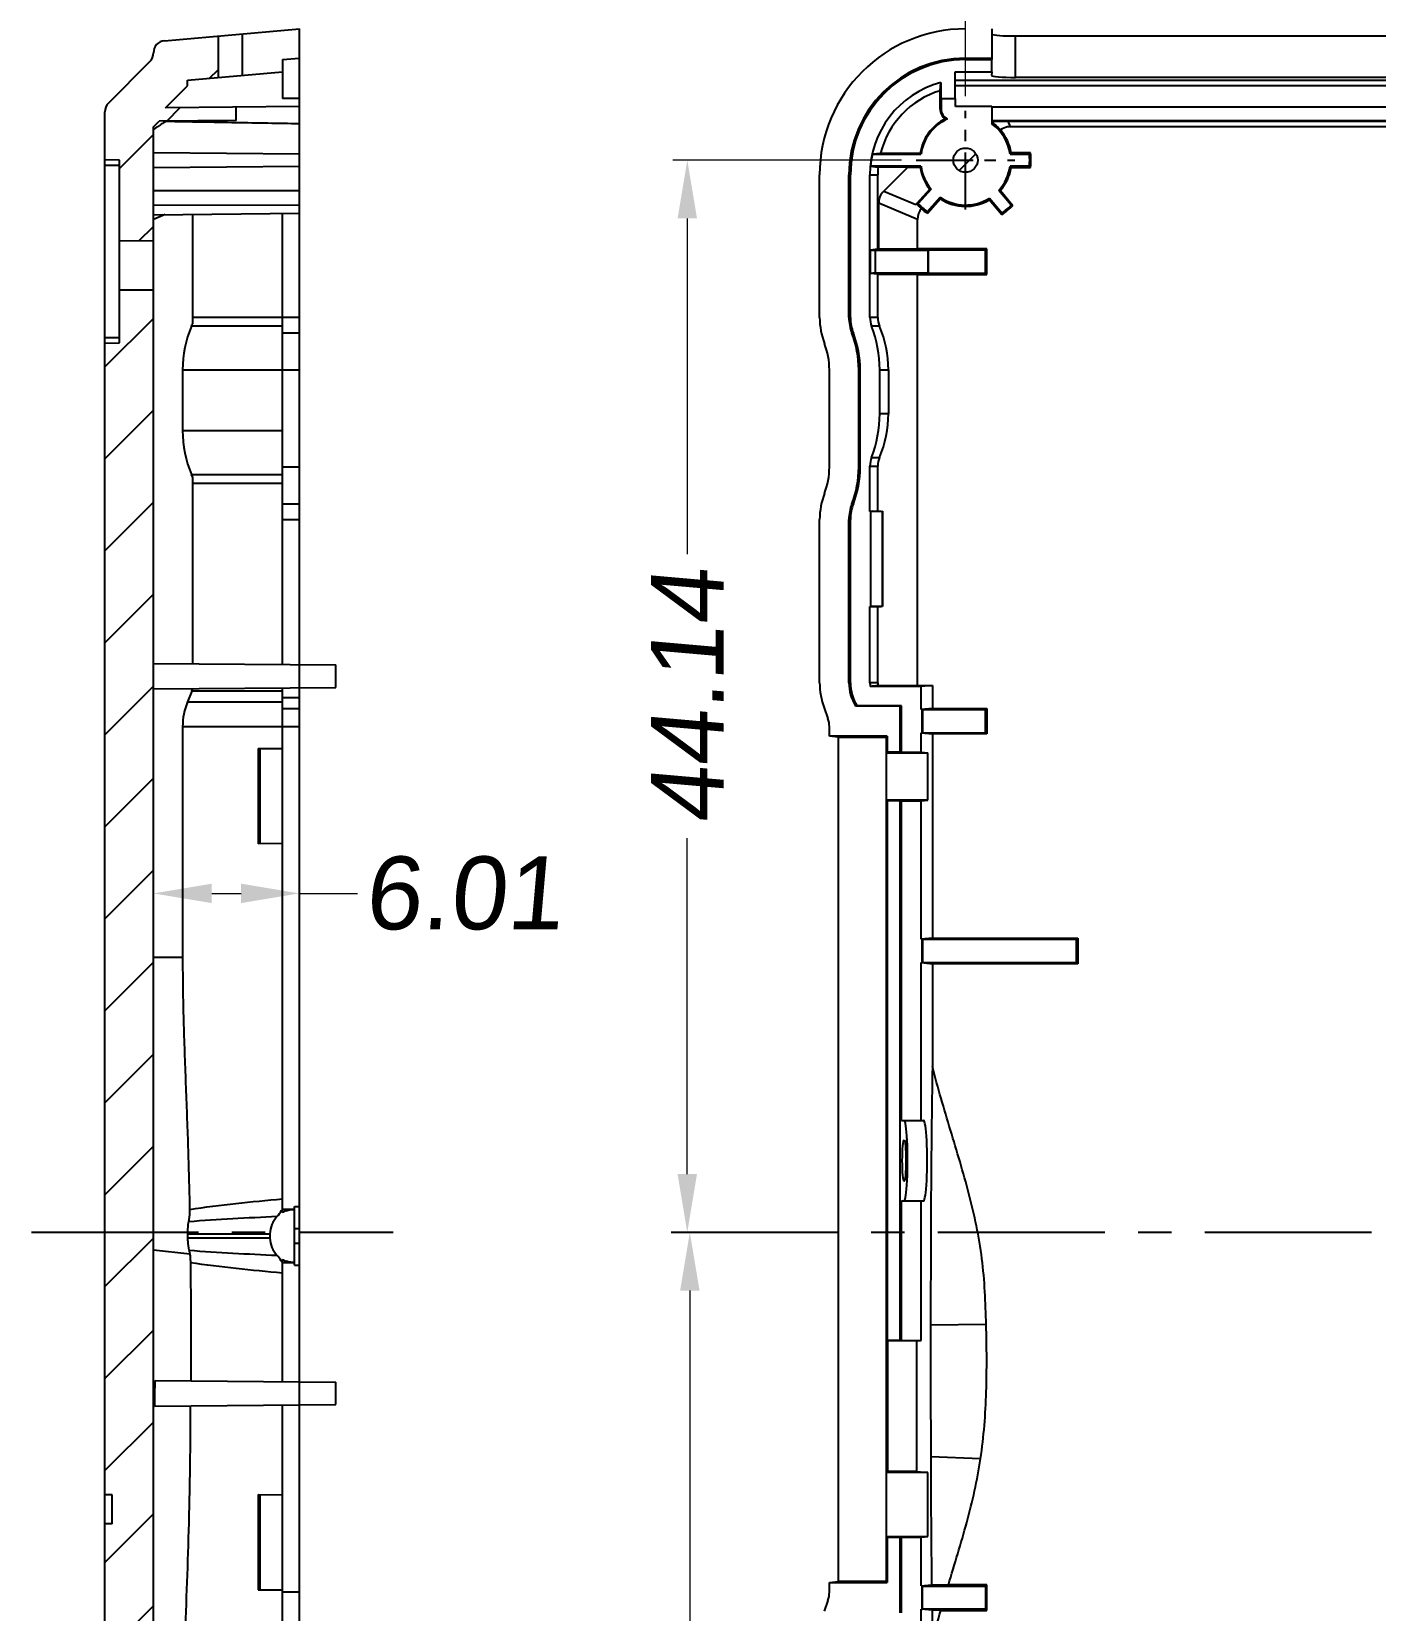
# Model space of a CAD drawing. Header units: millimetres. Extents: x 1667 to 2459, y 1639 to 1961.
# Drawn here: x 1779.9 to 1835.3, y 1831.4 to 1896.4 of the extents above; entities that cross this region are included whole.
import ezdxf

# ---------------------------------------------------------------- set-up
doc = ezdxf.new("R2010")
doc.units = ezdxf.units.MM
doc.linetypes.add('CENTER', pattern=[50.8, 31.75, -6.35, 6.35, -6.35])
doc.layers.add('dim', color=82, linetype='Continuous')
doc.styles.add('标准', font='arial.ttf', dxfattribs={"oblique": 5.000002})
doc.dimstyles.new('YanXiu', dxfattribs={"dimscale": 1.2, "dimtxt": 5, "dimasz": 2.5, "dimexe": 0.8, "dimexo": 0.3, "dimgap": 0.6, "dimtad": 0, "dimzin": 1, "dimdsep": 46, "dimtxsty": '标准', "dimcen": 0, "dimclrd": 3, "dimclre": 3, "dimclrt": 3, "dimazin": 0, "dimtfac": 1, "dimtmove": 0, "dimatfit": 3, "dimfxl": 1, "dimlwd": 9, "dimlwe": 9, "dimarcsym": 0})

# ---------------------------------------------------------------- blocks, each defined once
blk = doc.blocks.new('*D5')
at = {"layer": 'Defpoints', "color": 0, "linetype": 'Continuous', "transparency": 16777216}
for p in [(1790.966, 1860.935), (1784.96, 1856.873), (1790.966, 1856.873)]:
    blk.add_point(p, dxfattribs=at)
at = {"layer": 'dim', "color": 3, "linetype": 'Continuous', "lineweight": 9, "transparency": 16777216}
for p, q in [((1784.96, 1857.473), (1784.96, 1861.535)), ((1790.966, 1857.473), (1790.966, 1861.535)), ((1787.36, 1860.935), (1788.566, 1860.935)), ((1790.966, 1860.935), (1793.366, 1860.935))]:
    blk.add_line(p, q, dxfattribs=at)
at = {"layer": 'dim', "color": 3, "linetype": 'Continuous', "transparency": 16777216}
for points in [[(1787.36, 1861.335), (1787.36, 1860.535), (1784.96, 1860.935)], [(1788.566, 1861.335), (1788.566, 1860.535), (1790.966, 1860.935)]]:
    blk.add_solid(points, dxfattribs=at)
at = {"layer": 'dim', "color": 3, "linetype": 'Continuous', "transparency": 16777216, "insert": (1797.715, 1860.935), "char_height": 3, "attachment_point": 5, "style": '标准'}
blk.add_mtext('6.01', dxfattribs=at)
blk = doc.blocks.new('*D6')
at = {"layer": 'Defpoints', "color": 0, "linetype": 'Continuous', "transparency": 16777216}
for p in [(1839.412, 1899.907), (1839.412, 1896.236), (1818.392, 1893.158)]:
    blk.add_point(p, dxfattribs=at)
at = {"layer": 'dim', "color": 3, "linetype": 'Continuous', "lineweight": 9, "transparency": 16777216}
for p, q in [((1818.392, 1893.758), (1818.392, 1900.507)), ((1839.412, 1896.836), (1839.412, 1900.507)), ((1820.792, 1899.907), (1823.099, 1899.907)), ((1837.012, 1899.907), (1834.706, 1899.907))]:
    blk.add_line(p, q, dxfattribs=at)
at = {"layer": 'dim', "color": 3, "linetype": 'Continuous', "transparency": 16777216}
for points in [[(1820.792, 1900.307), (1820.792, 1899.507), (1818.392, 1899.907)], [(1837.012, 1900.307), (1837.012, 1899.507), (1839.412, 1899.907)]]:
    blk.add_solid(points, dxfattribs=at)
at = {"layer": 'dim', "color": 3, "linetype": 'Continuous', "transparency": 16777216, "insert": (1828.902, 1899.907), "char_height": 3, "attachment_point": 5, "style": '标准'}
blk.add_mtext('21.02', dxfattribs=at)
blk = doc.blocks.new('*D8')
at = {"layer": 'Defpoints', "color": 0, "linetype": 'Continuous', "transparency": 16777216}
for p in [(1816.358, 1891.124), (1806.274, 1846.981), (1806.938, 1846.981)]:
    blk.add_point(p, dxfattribs=at)
at = {"layer": 'dim', "color": 3, "linetype": 'Continuous', "lineweight": 9, "transparency": 16777216}
for p, q in [((1815.758, 1891.124), (1806.339, 1891.124)), ((1806.938, 1888.724), (1806.938, 1874.9)), ((1806.938, 1849.381), (1806.938, 1863.205)), ((1806.873, 1846.981), (1807.538, 1846.981))]:
    blk.add_line(p, q, dxfattribs=at)
at = {"layer": 'dim', "color": 3, "linetype": 'Continuous', "transparency": 16777216}
for points in [[(1806.538, 1888.724), (1807.338, 1888.724), (1806.938, 1891.124)], [(1806.538, 1849.381), (1807.338, 1849.381), (1806.938, 1846.981)]]:
    blk.add_solid(points, dxfattribs=at)
at = {"layer": 'dim', "color": 3, "linetype": 'Continuous', "transparency": 16777216, "insert": (1806.938, 1869.052), "char_height": 3, "attachment_point": 5, "rotation": 90, "style": '标准'}
blk.add_mtext('44.14', dxfattribs=at)
blk = doc.blocks.new('*D9')
at = {"layer": 'Defpoints', "color": 0, "linetype": 'Continuous', "transparency": 16777216}
for p in [(1806.938, 1846.981), (1807.042, 1802.838), (1818.392, 1802.838)]:
    blk.add_point(p, dxfattribs=at)
at = {"layer": 'dim', "color": 3, "linetype": 'Continuous', "lineweight": 9, "transparency": 16777216}
for p, q in [((1807.538, 1846.981), (1807.642, 1846.981)), ((1807.042, 1844.581), (1807.042, 1830.757)), ((1807.042, 1805.238), (1807.042, 1819.062)), ((1817.792, 1802.838), (1806.442, 1802.838))]:
    blk.add_line(p, q, dxfattribs=at)
at = {"layer": 'dim', "color": 3, "linetype": 'Continuous', "transparency": 16777216}
for points in [[(1806.642, 1844.581), (1807.442, 1844.581), (1807.042, 1846.981)], [(1806.642, 1805.238), (1807.442, 1805.238), (1807.042, 1802.838)]]:
    blk.add_solid(points, dxfattribs=at)
at = {"layer": 'dim', "color": 3, "linetype": 'Continuous', "transparency": 16777216, "insert": (1807.042, 1824.909), "char_height": 3, "attachment_point": 5, "rotation": 90, "style": '标准'}
blk.add_mtext('44.14', dxfattribs=at)

msp = doc.modelspace()

# ---------------------------------------------------------------- hatches: boundary and pattern name
at = {"linetype": 'Continuous'}
h = msp.add_hatch(dxfattribs=at)
h.set_pattern_fill('A', color=4, scale=2.677511, angle=45, style=0, pattern_type=0)
h.set_pattern_definition([(45, (1129.1317, 1702.104), (-1.893286, 1.893286), [])])
edge = h.paths.add_edge_path()
edge.add_line((1785.462, 1893.282), (1786.362, 1894.181))
edge.add_line((1788.364, 1893.307), (1785.462, 1893.282))
edge.add_line((1788.364, 1892.759), (1788.364, 1893.307))
edge.add_line((1788.364, 1892.759), (1785.195, 1892.731))
edge.add_line((1784.96, 1892.497), (1785.195, 1892.731))
edge.add_line((1784.96, 1887.793), (1784.96, 1892.497))
edge.add_line((1784.96, 1887.793), (1783.559, 1887.805))
edge.add_line((1783.559, 1887.805), (1783.559, 1891.129))
edge.add_line((1783.559, 1891.129), (1782.959, 1891.134))
edge.add_line((1782.959, 1891.134), (1782.959, 1893.118))
edge.add_arc((1783.459, 1893.118), 0.5, 135, 180)
edge.add_line((1783.105, 1893.472), (1784.814, 1895.181))
edge.add_arc((1784.46, 1895.535), 0.5, 315, 360.55604)
edge.add_arc((1785.461, 1895.545), 0.5, 95, 180.55604)
edge.add_line((1787.624, 1896.236), (1785.417, 1896.043))
edge.add_line((1787.624, 1896.236), (1787.624, 1894.528))
edge.add_line((1787.624, 1894.528), (1786.362, 1894.418))
edge.add_line((1786.362, 1894.181), (1786.362, 1894.418))
edge = h.paths.add_edge_path()
edge.add_line((1783.259, 1806.545), (1783.259, 1805.355))
edge.add_line((1783.259, 1806.545), (1782.959, 1806.548))
edge.add_line((1782.959, 1806.548), (1782.959, 1810.357))
edge.add_line((1783.259, 1810.36), (1782.959, 1810.357))
edge.add_line((1783.259, 1811.55), (1783.259, 1810.36))
edge.add_line((1783.259, 1811.55), (1782.959, 1811.553))
edge.add_line((1782.959, 1811.553), (1782.959, 1815.362))
edge.add_line((1783.259, 1815.365), (1782.959, 1815.362))
edge.add_line((1783.259, 1816.555), (1783.259, 1815.365))
edge.add_line((1783.259, 1816.555), (1782.959, 1816.558))
edge.add_line((1782.959, 1816.558), (1782.959, 1824.971))
edge.add_line((1783.259, 1824.974), (1782.959, 1824.971))
edge.add_line((1783.259, 1824.974), (1783.259, 1826.164))
edge.add_line((1783.259, 1826.164), (1782.959, 1826.167))
edge.add_line((1782.959, 1826.167), (1782.959, 1829.976))
edge.add_line((1783.259, 1829.979), (1782.959, 1829.976))
edge.add_line((1783.259, 1829.979), (1783.259, 1831.169))
edge.add_line((1783.259, 1831.169), (1782.959, 1831.172))
edge.add_line((1782.959, 1831.172), (1782.959, 1834.98))
edge.add_line((1783.259, 1834.983), (1782.959, 1834.98))
edge.add_line((1783.259, 1834.983), (1783.259, 1836.173))
edge.add_line((1783.259, 1836.173), (1782.959, 1836.177))
edge.add_line((1782.959, 1836.177), (1782.959, 1883.592))
edge.add_line((1782.959, 1883.592), (1783.559, 1883.597))
edge.add_line((1783.559, 1883.597), (1783.559, 1885.779))
edge.add_line((1783.559, 1885.779), (1784.96, 1885.791))
edge.add_line((1784.96, 1821.25), (1784.96, 1885.791))
edge.add_line((1784.166, 1814.278), (1784.96, 1821.25))
edge.add_arc((1785.161, 1814.165), 1.001, 173.5, 180)
edge.add_line((1784.16, 1802.776), (1784.16, 1814.165))
edge.add_arc((1788.164, 1802.776), 4.004, 180, 208.91206)
edge.add_arc((1785.535, 1801.324), 1.001, 208.91206, 265)
edge.add_line((1785.448, 1800.327), (1787.551, 1800.143))
edge.add_arc((1787.463, 1799.146), 1.001, 6.53696, 85)
edge.add_line((1788.458, 1799.26), (1789.965, 1799.128))
edge.add_line((1789.965, 1799.487), (1789.965, 1799.128))
edge.add_arc((1790.015, 1799.487), 0.05, 70.58322, 180)
edge.add_arc((1789.965, 1799.346), 0.2, 62, 70.58322)
edge.add_line((1790.059, 1799.523), (1790.966, 1799.04))
edge.add_line((1790.966, 1797.734), (1790.966, 1799.04))
edge.add_line((1785.434, 1798.218), (1790.966, 1797.734))
edge.add_line((1785.434, 1798.218), (1785.434, 1798.319))
edge.add_line((1785.334, 1798.327), (1785.434, 1798.319))
edge.add_arc((1785.378, 1798.826), 0.5, 203.52145, 265)
edge.add_arc((1784.46, 1798.427), 0.5, 23.52145, 45)
edge.add_line((1784.814, 1798.78), (1783.105, 1800.489))
edge.add_arc((1783.459, 1800.843), 0.5, 180, 225)
edge.add_line((1782.959, 1800.843), (1782.959, 1805.352))
edge.add_line((1783.259, 1805.355), (1782.959, 1805.352))

# ---------------------------------------------------------------- linework, layer by layer
at = {"color": 7, "linetype": 'Continuous'}
for p, q in [((1785.417, 1896.043), (1790.966, 1896.529)), ((1787.624, 1896.236), (1787.624, 1894.528)), ((1788.628, 1894.616), (1788.628, 1896.324)), ((1790.966, 1869.406), (1790.966, 1896.529)), ((1819.478, 1896.529), (1819.478, 1895.323)), ((1820.453, 1894.528), (1820.453, 1896.236)), ((1820.453, 1896.236), (1858.372, 1896.236)), ((1783.105, 1893.472), (1784.814, 1895.181)), ((1790.266, 1895.262), (1790.966, 1895.323)), ((1790.266, 1895.262), (1790.266, 1893.662)), ((1818.392, 1895.262), (1818.392, 1895.323)), ((1818.392, 1895.323), (1819.478, 1895.323)), ((1818.392, 1895.262), (1819.472, 1895.262)), ((1819.478, 1895.323), (1819.472, 1895.262)), ((1819.472, 1894.759), (1819.472, 1895.262)), ((1786.362, 1894.418), (1790.266, 1894.759)), ((1786.362, 1894.181), (1786.362, 1894.418)), ((1817.345, 1893.979), (1817.377, 1894.325)), ((1817.377, 1894.325), (1817.377, 1893.662)), ((1817.969, 1893.662), (1817.969, 1894.759)), ((1817.969, 1894.759), (1819.472, 1894.759)), ((1817.969, 1894.418), (1860.855, 1894.418)), ((1819.472, 1894.759), (1819.458, 1894.616)), ((1819.458, 1894.616), (1819.458, 1894.615)), ((1858.372, 1894.528), (1820.453, 1894.528)), ((1785.462, 1893.282), (1786.362, 1894.181)), ((1790.966, 1893.668), (1790.266, 1893.662)), ((1817.345, 1893.23), (1817.345, 1893.979)), ((1817.383, 1893.668), (1817.377, 1893.662)), ((1817.383, 1893.668), (1817.383, 1893.23)), ((1817.383, 1893.668), (1817.976, 1893.668)), ((1860.855, 1894.181), (1817.969, 1894.181)), ((1817.976, 1893.33), (1817.976, 1893.668)), ((1782.959, 1800.843), (1782.959, 1893.118)), ((1790.966, 1893.33), (1785.462, 1893.282)), ((1788.364, 1892.759), (1788.364, 1893.307)), ((1817.383, 1893.23), (1817.345, 1893.23)), ((1819.478, 1893.33), (1817.976, 1893.33)), ((1819.478, 1893.33), (1819.478, 1892.62)), ((1859.347, 1893.307), (1819.478, 1893.307)), ((1784.96, 1892.497), (1785.195, 1892.731)), ((1784.96, 1821.25), (1784.96, 1892.497)), ((1788.364, 1892.759), (1785.195, 1892.731)), ((1819.478, 1892.759), (1859.347, 1892.759)), ((1820.132, 1892.731), (1820.23, 1892.497)), ((1820.132, 1892.731), (1858.692, 1892.731)), ((1858.595, 1892.497), (1820.23, 1892.497)), ((1783.559, 1891.129), (1782.959, 1891.134)), ((1783.559, 1883.597), (1783.559, 1891.129)), ((1790.966, 1891.371), (1784.96, 1891.424)), ((1814.551, 1891.378), (1814.892, 1891.41)), ((1814.551, 1891.378), (1814.556, 1891.371)), ((1814.556, 1891.371), (1816.559, 1891.371)), ((1814.892, 1891.41), (1816.526, 1891.41)), ((1818.821, 1891.381), (1818.134, 1890.694)), ((1820.225, 1891.371), (1821.025, 1891.371)), ((1821.073, 1891.424), (1820.27, 1891.424)), ((1782.959, 1890.916), (1783.559, 1890.916)), ((1784.96, 1890.823), (1790.966, 1890.876)), ((1812.386, 1884.65), (1812.386, 1890.523)), ((1813.592, 1884.65), (1813.592, 1890.523)), ((1813.592, 1890.523), (1813.653, 1890.523)), ((1813.653, 1884.65), (1813.653, 1890.523)), ((1814.457, 1884.65), (1814.457, 1890.523)), ((1814.457, 1890.523), (1814.781, 1890.523)), ((1814.472, 1890.87), (1814.479, 1890.876)), ((1814.472, 1890.87), (1814.795, 1890.837)), ((1816.559, 1890.876), (1814.479, 1890.876)), ((1814.781, 1887.455), (1814.781, 1890.523)), ((1816.012, 1890.837), (1814.795, 1890.837)), ((1815.024, 1889.849), (1816.012, 1890.837)), ((1816.012, 1890.837), (1816.523, 1890.834)), ((1821.025, 1890.876), (1820.225, 1890.876)), ((1820.27, 1890.823), (1821.073, 1890.823)), ((1815.024, 1889.849), (1816.349, 1889.3)), ((1816.916, 1889.929), (1816.378, 1889.332)), ((1816.981, 1889.927), (1816.446, 1889.333)), ((1820.274, 1889.266), (1819.76, 1889.879)), ((1819.829, 1889.878), (1820.345, 1889.263)), ((1790.966, 1889.266), (1784.96, 1889.263)), ((1814.817, 1887.455), (1814.817, 1889.349)), ((1816.418, 1888.685), (1814.817, 1889.349)), ((1816.814, 1889.001), (1817.35, 1889.596)), ((1817.358, 1889.527), (1816.821, 1888.93)), ((1819.885, 1888.877), (1819.369, 1889.492)), ((1819.38, 1889.56), (1819.895, 1888.947)), ((1784.96, 1888.877), (1790.966, 1888.947)), ((1785.436, 1888.882), (1784.96, 1888.685)), ((1786.562, 1888.895), (1786.562, 1884.385)), ((1790.266, 1870.358), (1790.266, 1888.939)), ((1816.418, 1887.469), (1816.418, 1888.685)), ((1784.96, 1887.793), (1783.559, 1887.805)), ((1814.781, 1887.455), (1814.471, 1887.424)), ((1814.471, 1887.424), (1814.471, 1886.463)), ((1814.471, 1887.424), (1814.678, 1887.403)), ((1814.678, 1887.403), (1814.678, 1886.483)), ((1816.841, 1887.403), (1814.678, 1887.403)), ((1814.781, 1887.455), (1814.817, 1887.455)), ((1816.418, 1887.469), (1814.817, 1887.455)), ((1819.267, 1887.469), (1816.418, 1887.469)), ((1816.854, 1887.416), (1816.841, 1887.403)), ((1816.841, 1887.403), (1816.841, 1886.483)), ((1816.854, 1887.416), (1816.854, 1886.47)), ((1819.214, 1887.416), (1816.854, 1887.416)), ((1819.267, 1887.469), (1819.214, 1887.416)), ((1819.214, 1886.47), (1819.214, 1887.416)), ((1819.267, 1886.418), (1819.267, 1887.469)), ((1814.678, 1886.483), (1814.471, 1886.463)), ((1814.778, 1886.432), (1814.471, 1886.463)), ((1814.678, 1886.483), (1816.841, 1886.483)), ((1814.778, 1884.65), (1814.778, 1886.432)), ((1814.778, 1886.432), (1816.418, 1886.418)), ((1816.418, 1869.501), (1816.418, 1886.418)), ((1816.418, 1886.418), (1819.267, 1886.418)), ((1816.854, 1886.47), (1816.841, 1886.483)), ((1816.854, 1886.47), (1819.214, 1886.47)), ((1819.267, 1886.418), (1819.214, 1886.47)), ((1783.559, 1885.779), (1784.96, 1885.791)), ((1790.966, 1884.65), (1786.562, 1884.65)), ((1813.653, 1884.65), (1813.592, 1884.65)), ((1814.778, 1884.65), (1814.457, 1884.65)), ((1783.559, 1883.809), (1782.959, 1883.809)), ((1790.266, 1884.29), (1786.528, 1884.29)), ((1790.966, 1884.003), (1790.266, 1884.003)), ((1813.774, 1884.003), (1813.712, 1884.003)), ((1814.851, 1884.29), (1814.524, 1884.29)), ((1782.959, 1883.592), (1783.559, 1883.597)), ((1786.161, 1882.494), (1786.161, 1879.984)), ((1786.161, 1882.494), (1790.966, 1882.494)), ((1812.788, 1878.483), (1812.788, 1882.494)), ((1813.994, 1878.483), (1813.994, 1882.494)), ((1813.994, 1882.494), (1814.055, 1882.494)), ((1814.055, 1878.483), (1814.055, 1882.494)), ((1814.859, 1880.685), (1814.859, 1882.494)), ((1814.859, 1882.494), (1815.218, 1882.494)), ((1815.218, 1882.494), (1815.218, 1880.685)), ((1815.218, 1880.685), (1814.859, 1880.685)), ((1790.266, 1879.984), (1786.161, 1879.984)), ((1814.524, 1878.888), (1814.851, 1878.888)), ((1786.528, 1878.188), (1790.266, 1878.188)), ((1786.562, 1878.093), (1786.562, 1870.391)), ((1790.966, 1878.483), (1790.266, 1878.483)), ((1814.055, 1878.483), (1813.994, 1878.483)), ((1814.457, 1876.662), (1814.457, 1878.529)), ((1814.457, 1878.529), (1814.778, 1878.529)), ((1814.778, 1876.671), (1814.778, 1878.529)), ((1786.562, 1877.828), (1790.266, 1877.828)), ((1790.266, 1876.974), (1790.966, 1876.974)), ((1813.712, 1876.974), (1813.774, 1876.974)), ((1814.545, 1876.671), (1814.457, 1876.662)), ((1814.476, 1876.662), (1814.457, 1876.662)), ((1814.476, 1876.662), (1814.958, 1876.67)), ((1814.476, 1876.662), (1814.476, 1872.751)), ((1814.545, 1876.671), (1814.923, 1876.671)), ((1814.958, 1876.67), (1814.958, 1872.743)), ((1814.97, 1876.67), (1814.97, 1872.743)), ((1814.973, 1876.67), (1814.97, 1876.67)), ((1790.266, 1876.327), (1790.966, 1876.327)), ((1812.386, 1869.606), (1812.386, 1876.327)), ((1813.592, 1869.606), (1813.592, 1876.327)), ((1813.592, 1876.327), (1813.653, 1876.327)), ((1813.653, 1869.606), (1813.653, 1876.327)), ((1814.457, 1869.606), (1814.457, 1872.751)), ((1814.457, 1872.751), (1814.476, 1872.751)), ((1814.457, 1872.751), (1814.545, 1872.742)), ((1814.958, 1872.743), (1814.476, 1872.751)), ((1814.545, 1872.742), (1814.923, 1872.742)), ((1814.778, 1869.606), (1814.778, 1872.742)), ((1814.97, 1872.743), (1814.973, 1872.742)), ((1784.96, 1870.405), (1792.468, 1870.339)), ((1792.468, 1869.419), (1792.468, 1870.339)), ((1813.653, 1869.606), (1813.592, 1869.606)), ((1814.778, 1869.606), (1814.457, 1869.606)), ((1816.418, 1869.501), (1814.785, 1869.487)), ((1816.418, 1869.501), (1817.031, 1869.501)), ((1817.031, 1869.501), (1816.567, 1869.455)), ((1817.031, 1869.501), (1817.031, 1868.55)), ((1784.96, 1869.354), (1792.468, 1869.419)), ((1786.535, 1869.263), (1786.36, 1868.827)), ((1790.266, 1869.263), (1786.535, 1869.263)), ((1790.266, 1847.795), (1790.266, 1869.4)), ((1790.966, 1868.989), (1790.266, 1868.989)), ((1790.966, 1805.28), (1790.966, 1869.397)), ((1816.567, 1869.455), (1814.468, 1869.455)), ((1816.567, 1868.504), (1816.567, 1869.455)), ((1786.36, 1868.827), (1790.266, 1868.827)), ((1790.266, 1868.553), (1790.966, 1868.553)), ((1812.568, 1868.579), (1812.727, 1868.142)), ((1815.702, 1868.648), (1813.868, 1868.648)), ((1815.763, 1868.654), (1813.926, 1868.654)), ((1815.702, 1868.648), (1815.763, 1868.654)), ((1815.702, 1866.751), (1815.702, 1868.648)), ((1815.763, 1866.745), (1815.763, 1868.654)), ((1817.031, 1868.55), (1816.567, 1868.504)), ((1816.567, 1868.504), (1816.613, 1868.504)), ((1816.613, 1867.546), (1816.613, 1868.504)), ((1816.613, 1868.504), (1816.62, 1868.498)), ((1816.62, 1868.498), (1816.62, 1867.552)), ((1819.214, 1868.498), (1816.62, 1868.498)), ((1817.031, 1868.55), (1819.267, 1868.55)), ((1819.267, 1868.55), (1819.214, 1868.498)), ((1819.214, 1867.552), (1819.214, 1868.498)), ((1819.267, 1868.55), (1819.267, 1867.499)), ((1786.161, 1867.8), (1786.161, 1858.292)), ((1786.161, 1867.8), (1790.966, 1867.8)), ((1812.788, 1867.402), (1812.788, 1867.8)), ((1816.567, 1866.745), (1816.567, 1867.546)), ((1816.567, 1867.546), (1817.031, 1867.499)), ((1816.567, 1867.546), (1816.613, 1867.546)), ((1816.62, 1867.552), (1816.613, 1867.546)), ((1816.62, 1867.552), (1819.214, 1867.552)), ((1819.267, 1867.499), (1819.214, 1867.552)), ((1789.265, 1866.906), (1789.265, 1862.978)), ((1789.265, 1866.906), (1790.266, 1866.898)), ((1789.331, 1866.906), (1789.331, 1862.978)), ((1789.359, 1862.978), (1789.359, 1866.905)), ((1813.165, 1867.364), (1812.788, 1867.402)), ((1815.162, 1867.402), (1812.788, 1867.402)), ((1813.165, 1832.603), (1813.165, 1867.364)), ((1813.165, 1867.364), (1815.124, 1867.364)), ((1815.162, 1867.402), (1815.124, 1867.364)), ((1815.124, 1867.364), (1815.124, 1832.603)), ((1815.162, 1867.402), (1815.162, 1866.751)), ((1817.031, 1867.499), (1817.031, 1859.091)), ((1819.267, 1867.499), (1817.031, 1867.499)), ((1815.128, 1866.717), (1815.162, 1866.751)), ((1815.128, 1866.717), (1816.847, 1866.717)), ((1815.702, 1866.751), (1815.162, 1866.751)), ((1815.763, 1866.745), (1815.702, 1866.751)), ((1815.763, 1866.745), (1816.567, 1866.745)), ((1816.567, 1866.745), (1816.847, 1866.717)), ((1816.847, 1864.778), (1816.847, 1866.717)), ((1815.128, 1864.778), (1815.162, 1864.744)), ((1816.847, 1864.778), (1815.128, 1864.778)), ((1815.162, 1864.744), (1815.162, 1842.525)), ((1815.702, 1864.744), (1815.162, 1864.744)), ((1815.702, 1864.744), (1815.763, 1864.75)), ((1815.702, 1842.525), (1815.702, 1864.744)), ((1815.763, 1851.586), (1815.763, 1864.75)), ((1815.763, 1864.75), (1816.567, 1864.75)), ((1816.567, 1864.75), (1816.847, 1864.778)), ((1816.567, 1859.045), (1816.567, 1864.75)), ((1790.266, 1862.986), (1789.265, 1862.978)), ((1817.031, 1859.091), (1816.567, 1859.045)), ((1816.567, 1859.045), (1816.613, 1859.045)), ((1816.613, 1858.087), (1816.613, 1859.045)), ((1816.613, 1859.045), (1816.62, 1859.039)), ((1816.62, 1859.039), (1816.62, 1858.093)), ((1822.958, 1859.039), (1816.62, 1859.039)), ((1817.031, 1859.091), (1823.01, 1859.091)), ((1823.01, 1859.091), (1822.958, 1859.039)), ((1822.958, 1858.093), (1822.958, 1859.039)), ((1823.01, 1859.091), (1823.01, 1858.04)), ((1786.161, 1858.292), (1784.96, 1858.292)), ((1816.567, 1851.586), (1816.567, 1858.087)), ((1816.567, 1858.087), (1816.613, 1858.087)), ((1816.567, 1858.087), (1817.031, 1858.04)), ((1816.62, 1858.093), (1816.613, 1858.087)), ((1816.62, 1858.093), (1822.958, 1858.093)), ((1817.031, 1858.04), (1817.031, 1853.813)), ((1823.01, 1858.04), (1817.031, 1858.04)), ((1823.01, 1858.04), (1822.958, 1858.093)), ((1815.763, 1851.586), (1816.668, 1851.586)), ((1815.763, 1842.531), (1815.763, 1848.283)), ((1815.763, 1848.283), (1816.668, 1848.283)), ((1816.567, 1842.531), (1816.567, 1848.283)), ((1790.766, 1847.925), (1790.266, 1847.925)), ((1790.766, 1845.624), (1790.766, 1848.038)), ((1786.359, 1846.924), (1786.363, 1846.737)), ((1786.359, 1846.924), (1789.758, 1846.924)), ((1789.758, 1846.924), (1789.758, 1846.737)), ((1790.766, 1847.137), (1790.966, 1847.137)), ((1784.96, 1846.255), (1786.452, 1846.095)), ((1789.758, 1846.737), (1786.363, 1846.737)), ((1790.966, 1846.524), (1790.766, 1846.524)), ((1790.266, 1840.83), (1790.266, 1845.866)), ((1790.266, 1845.736), (1790.766, 1845.736)), ((1819.241, 1843.181), (1816.956, 1843.159)), ((1815.162, 1842.525), (1815.174, 1842.513)), ((1815.702, 1842.525), (1815.162, 1842.525)), ((1815.174, 1842.513), (1815.174, 1837.137)), ((1816.383, 1842.513), (1815.174, 1842.513)), ((1815.763, 1842.531), (1815.702, 1842.525)), ((1815.763, 1842.531), (1816.567, 1842.531)), ((1816.383, 1842.513), (1816.567, 1842.531)), ((1816.383, 1837.137), (1816.383, 1842.513)), ((1785.028, 1840.876), (1792.468, 1840.811)), ((1792.468, 1839.891), (1792.468, 1840.811)), ((1784.96, 1839.855), (1785.015, 1839.858)), ((1785.015, 1839.826), (1792.468, 1839.891)), ((1785.015, 1839.826), (1785.015, 1839.858)), ((1790.266, 1822.412), (1790.266, 1839.871)), ((1819.013, 1837.656), (1816.962, 1837.744)), ((1815.128, 1837.091), (1815.174, 1837.137)), ((1816.847, 1837.091), (1815.128, 1837.091)), ((1816.383, 1837.137), (1815.174, 1837.137)), ((1816.383, 1837.137), (1816.847, 1837.091)), ((1816.847, 1834.452), (1816.847, 1837.091)), ((1783.259, 1836.173), (1782.959, 1836.177)), ((1783.259, 1834.983), (1783.259, 1836.173)), ((1789.265, 1836.189), (1789.265, 1832.26)), ((1789.267, 1836.189), (1790.266, 1836.18)), ((1789.331, 1832.261), (1789.331, 1836.188)), ((1789.359, 1832.261), (1789.359, 1836.188)), ((1783.259, 1834.983), (1782.959, 1834.98)), ((1815.128, 1834.452), (1815.162, 1834.417)), ((1815.128, 1834.452), (1816.847, 1834.452)), ((1815.162, 1834.417), (1815.162, 1832.566)), ((1815.702, 1834.417), (1815.162, 1834.417)), ((1815.702, 1834.417), (1815.763, 1834.424)), ((1815.702, 1831.319), (1815.702, 1834.417)), ((1815.763, 1831.313), (1815.763, 1834.424)), ((1815.763, 1834.424), (1816.567, 1834.424)), ((1816.567, 1834.424), (1816.847, 1834.452)), ((1816.567, 1832.422), (1816.567, 1834.424)), ((1812.788, 1832.566), (1813.165, 1832.603)), ((1812.788, 1832.168), (1812.788, 1832.566)), ((1812.788, 1832.566), (1815.162, 1832.566)), ((1815.124, 1832.603), (1813.165, 1832.603)), ((1815.124, 1832.603), (1815.162, 1832.566)), ((1816.567, 1832.422), (1816.998, 1832.465)), ((1816.998, 1832.465), (1817.685, 1832.468)), ((1819.267, 1832.468), (1817.685, 1832.468)), ((1819.267, 1832.468), (1819.214, 1832.416)), ((1819.267, 1831.417), (1819.267, 1832.468)), ((1789.265, 1832.26), (1790.266, 1832.269)), ((1790.966, 1832.168), (1790.266, 1832.168)), ((1812.727, 1831.825), (1812.568, 1831.389)), ((1816.567, 1832.422), (1816.613, 1832.422)), ((1816.62, 1832.416), (1816.613, 1832.422)), ((1816.613, 1831.463), (1816.613, 1832.422)), ((1816.62, 1831.469), (1816.62, 1832.416)), ((1816.62, 1832.416), (1819.214, 1832.416)), ((1819.214, 1832.416), (1819.214, 1831.469)), ((1816.567, 1830.512), (1816.567, 1831.463)), ((1816.567, 1831.463), (1816.613, 1831.463)), ((1817.012, 1831.419), (1816.567, 1831.463)), ((1816.613, 1831.463), (1816.62, 1831.469)), ((1819.214, 1831.469), (1816.62, 1831.469)), ((1817.375, 1831.417), (1817.012, 1831.419)), ((1817.375, 1831.417), (1819.267, 1831.417)), ((1819.267, 1831.417), (1819.214, 1831.469))]:
    msp.add_line(p, q, dxfattribs=at)
at = {"color": 1, "linetype": 'CENTER', "ltscale": 0.073977}
for p, q in [((1818.392, 1889.089), (1818.392, 1893.158)), ((1816.358, 1891.124), (1820.426, 1891.124))]:
    msp.add_line(p, q, dxfattribs=at)
at = {"color": 1, "linetype": 'CENTER', "ltscale": 0.21621}
for p, q in [((1779.943, 1846.981), (1794.834, 1846.981)), ((1806.274, 1846.981), (1863.218, 1846.981))]:
    msp.add_line(p, q, dxfattribs=at)
at = {"color": 7, "linetype": 'Continuous'}
msp.add_circle((1818.392, 1891.124), 0.5, dxfattribs=at)
for centre, radius, start, end in [((1818.392, 1890.523), 6.006, 90, 180), ((1784.46, 1895.535), 0.5, 315, 0.55604), ((1785.461, 1895.545), 0.5, 95, 180.55604), ((1818.392, 1890.523), 4.8, 90, 180), ((1818.392, 1890.523), 4.739, 90, 180), ((1818.392, 1890.523), 3.935, 104.946, 180), ((1818.392, 1890.523), 3.611, 106.85811, 165.78177), ((1783.459, 1893.118), 0.5, 135, 180), ((1817.831, 1893.23), 0.487, 180, 237.05468), ((1817.831, 1893.23), 0.448, 180, 246.44925), ((1787.538, 1889.138), 4.135, 127.50878, 128.55262), ((1787.204, 1889.576), 3.584, 125.34944, 127.53168), ((1786.845, 1890.085), 2.962, 121.84934, 125.3755), ((1786.581, 1890.51), 2.461, 116.54917, 121.86054), ((1818.392, 1891.124), 1.888, 115.92103, 171.27684), ((1818.392, 1891.124), 1.849, 113.58657, 172.29747), ((1818.409, 1891.122), 1.889, 52.22448, 55.52993), ((1818.392, 1891.124), 1.849, 7.70253, 54.03591), ((1818.392, 1891.124), 1.902, 9.08472, 41.03911), ((1818.392, 1890.523), 3.929, 167.52824, 174.84943), ((1820.858, 1895.128), 5.709, 220.63711, 221.14742), ((1815.902, 1895.148), 5.74, 318.85368, 319.54477), ((1813.938, 1897.936), 9.66, 317.19259, 317.61487), ((1817.791, 1891.124), 3.243, 355.61651, 4.38349), ((1817.791, 1891.124), 3.296, 354.77195, 5.22805), ((1818.392, 1890.523), 3.611, 175.00707, 180), ((1820.863, 1887.115), 5.716, 138.8528, 139.40437), ((1818.392, 1891.124), 1.849, 187.70253, 220.29747), ((1818.392, 1891.124), 1.849, 317.70253, 352.29747), ((1818.392, 1891.124), 1.902, 319.08472, 350.91528), ((1815.902, 1887.099), 5.74, 40.45523, 41.14632), ((1813.938, 1884.311), 9.66, 42.38513, 42.80741), ((1817.067, 1895.661), 5.734, 268.49142, 269.14657), ((1819.875, 1895.618), 5.74, 268.85368, 269.54477), ((1816.31, 1898.989), 9.657, 270.40456, 270.80745), ((1818.799, 1891.535), 3.273, 222.29896, 227.23867), ((1818.794, 1891.57), 3.243, 223.61651, 232.38349), ((1818.794, 1891.57), 3.296, 227.71795, 233.22805), ((1826.435, 1889.875), 9.66, 185.19259, 185.61487), ((1823.049, 1890.281), 5.74, 186.85368, 187.54477), ((1818.392, 1891.124), 1.849, 235.70253, 302.29747), ((1818.392, 1891.124), 1.902, 237.08472, 300.91528), ((1813.708, 1890.444), 5.74, 350.45523, 351.14632), ((1818.006, 1891.584), 3.296, 304.77195, 315.22805), ((1818.006, 1891.584), 3.243, 305.61651, 314.38349), ((1820.748, 1898.915), 9.66, 267.19259, 267.61487), ((1810.31, 1890.157), 9.66, 352.38513, 352.80741), ((1814.936, 1878.113), 1.443, 270.8822, 271.36014), ((1814.935, 1871.288), 1.455, 88.61057, 89.08852), ((1790.758, 1846.926), 0.999, 109.85469, 119.53183), ((1790.758, 1846.735), 0.999, 240.46817, 250.13978), ((3331.519, 1841.69), 1514.564, 179.944434, 180.14926), ((1636.293, 1842.266), 148.741, 359.0723, 359.4644), ((2423.955, 1839.482), 606.998, 180.164058, 180.66244)]:
    msp.add_arc(centre, radius, start, end, dxfattribs=at)
for centre, major_axis, ratio, start_param, end_param in [((1820.453, 1896.323), (0.995, 0), 0.087489, -3.007746, -1.570796), ((1820.453, 1894.615), (0.995, 0), 0.087489, -3.14132, -1.570796), ((1819.834, 1892.744), (1.085, -0.003), 0.011045, -1.90733, -1.292166), ((1818.404, 1891.112), (1.344, -1.344), 0.999962, -2.209531, -1.684415), ((1816.232, 1889.055), (1.363, -0.564), 0.678598, 2.867578, 3.415607), ((1817.834, 1888.392), (-1.363, 0.564), 0.678598, -0.203364, 0.274014), ((1815.401, 1884.65), (3.014, 0), 0.996195, -3.141593, -2.774385), ((1815.401, 1884.65), (1.809, 0), 0.996195, 3.141593, 3.508801), ((1815.462, 1884.65), (1.809, 0), 0.996195, 3.141593, 3.508801), ((1815.462, 1884.65), (1.005, 0), 0.996195, -3.141593, -2.774385), ((1815.879, 1884.65), (1.101, 0), 0.909039, -3.141593, -2.774385), ((1791.666, 1882.494), (5.506, 0), 0.909039, 2.774385, 3.141593), ((1785.5, 1884.65), (1.101, 0), 0.909039, -0.367208, -0.267671), ((1809.774, 1882.494), (4.22, 0), 0.996195, 0, 0.367208), ((1809.835, 1882.494), (4.22, 0), 0.996195, 0, 0.367208), ((1809.835, 1882.494), (5.024, 0), 0.996195, 0, 0.367208), ((1809.712, 1882.494), (5.506, 0), 0.909039, 0, 0.367208), ((1809.774, 1882.494), (3.014, 0), 0.996195, 0, 0.367208), ((1809.835, 1880.685), (5.024, 0), 0.996195, -0.367208, 0), ((1809.712, 1880.685), (5.506, 0), 0.909039, -0.367208, 0), ((1791.666, 1879.984), (5.506, 0), 0.909039, 3.141593, 3.508801), ((1815.462, 1878.529), (1.005, 0), 0.996195, 2.774385, 3.141593), ((1815.879, 1878.529), (1.101, 0), 0.909039, 2.774385, 3.141593), ((1785.5, 1877.828), (1.101, 0), 0.909039, 0.267671, 0.367208), ((1809.774, 1878.483), (3.014, 0), 0.996195, -0.367208, 0), ((1809.774, 1878.483), (4.22, 0), 0.996195, -0.367208, 0), ((1809.835, 1878.483), (4.22, 0), 0.996195, -0.367208, 0), ((1815.401, 1876.327), (3.014, 0), 0.996195, 2.774385, 3.141593), ((1815.401, 1876.327), (1.809, 0), 0.996195, 2.774385, 3.141593), ((1815.462, 1876.327), (1.809, 0), 0.996195, 2.774385, 3.141593), ((1815.401, 1869.606), (3.014, 0), 0.996195, -3.141593, -2.792527), ((1815.401, 1869.606), (1.809, 0), 0.996195, 3.141593, 3.701937), ((1815.462, 1869.606), (1.809, 0), 0.996195, 3.141593, 3.697935), ((1815.462, 1869.606), (1.005, 0), 0.996195, -3.141593, -2.990467), ((1815.879, 1869.606), (1.101, 0), 0.909039, -3.141593, -3.022777), ((1785.5, 1869.606), (1.101, 0), 0.909039, -0.349066, -0.267671), ((1816.973, 1869.606), (10.085, 0.996), 0.009793, 1.788442, 1.820752), ((1789.464, 1867.8), (3.303, 0), 0.909039, 2.792527, 3.141593), ((1825.001, 1869.606), (18.153, 1.793), 0.009793, 2.225969, 2.22997), ((1811.783, 1867.8), (1.005, 0), 0.996195, 0, 0.349066), ((1815.864, 1849.935), (0, 1.652), 0.087489, -3.141593, 0), ((1816.668, 1849.935), (0, 1.652), 0.087489, -3.141593, 0), ((1790.759, 1846.924), (1.001, 0), 1, 2.36429, 3.141593), ((1785.765, 1847.137), (11.441, 0), 0.087489, 1.098834, 1.118383), ((1790.759, 1846.737), (1.001, 0), 1, -3.141593, -2.36429), ((1785.765, 1846.524), (11.441, 0), 0.087489, 5.164802, 5.184351), ((1811.783, 1832.168), (1.005, 0), 0.996195, -0.349066, 0)]:
    msp.add_ellipse(centre, major_axis=major_axis, ratio=ratio, start_param=start_param, end_param=end_param, dxfattribs=at)
for centre, ratio in [((1815.145, 1849.935), 0.008727), ((1815.864, 1849.935), 0.087489)]:
    msp.add_ellipse(centre, major_axis=(0, 0.851), ratio=ratio, dxfattribs=at)
for points in [[(1788.362, 1892.664), (1787.402, 1892.68), (1786.441, 1892.696), (1785.481, 1892.712)], [(1790.966, 1892.62), (1790.098, 1892.635), (1789.23, 1892.65), (1788.362, 1892.664)], [(1784.96, 1889.878), (1786.962, 1889.878), (1788.964, 1889.878), (1790.966, 1889.879)], [(1786.483, 1845.731), (1786.499, 1844.109), (1786.498, 1842.486), (1786.495, 1840.863)], [(1817.012, 1831.419), (1817.016, 1831.101), (1817.021, 1830.784), (1817.026, 1830.467)]]:
    msp.add_open_spline(points, degree=3, dxfattribs=at)
for points, knots in [([(1817.567, 1892.821), (1817.573, 1892.821), (1817.602, 1892.82), (1817.631, 1892.819), (1817.653, 1892.819)], [0, 0, 0, 0, 0.230468, 1, 1, 1, 1]), ([(1819.567, 1892.615), (1819.59, 1892.597), (1819.682, 1892.522), (1819.767, 1892.439), (1819.827, 1892.372)], [0, 0, 0, 0, 0.246518, 1, 1, 1, 1]), ([(1820.23, 1892.497), (1820.194, 1892.497), (1820.052, 1892.487), (1819.914, 1892.433), (1819.827, 1892.372)], [0, 0, 0, 0, 0.251431, 1, 1, 1, 1]), ([(1816.381, 1889.336), (1816.378, 1889.333), (1816.37, 1889.329), (1816.363, 1889.319), (1816.361, 1889.307), (1816.353, 1889.302), (1816.349, 1889.3)], [0, 0, 0, 0, 0.265533, 0.504416, 0.738743, 1, 1, 1, 1]), ([(1786.161, 1858.292), (1786.161, 1857.428), (1786.187, 1855.699), (1786.285, 1853.108), (1786.384, 1850.517), (1786.432, 1848.789), (1786.449, 1847.925)], [0, 0, 0, 0, 0.249996, 0.499997, 0.749999, 1, 1, 1, 1]), ([(1817.031, 1853.813), (1817.002, 1852.045), (1816.962, 1848.493), (1816.956, 1844.942), (1816.956, 1843.159)], [0, 0, 0, 0, 0.497963, 1, 1, 1, 1]), ([(1819.241, 1843.181), (1819.229, 1843.635), (1819.202, 1844.543), (1819.084, 1845.903), (1818.859, 1847.248), (1818.435, 1849.016), (1817.771, 1851.189), (1817.251, 1852.931), (1817.031, 1853.813)], [0, 0, 0, 0, 0.125006, 0.250015, 0.375014, 0.50003, 0.750012, 1, 1, 1, 1]), ([(1786.449, 1847.925), (1787.082, 1848.021), (1788.353, 1848.179), (1789.628, 1848.301), (1790.266, 1848.355)], [0, 0, 0, 0, 0.5, 1, 1, 1, 1]), ([(1786.402, 1847.414), (1786.394, 1847.376), (1786.365, 1847.215), (1786.357, 1847.05), (1786.359, 1846.924)], [0, 0, 0, 0, 0.235981, 1, 1, 1, 1]), ([(1786.449, 1847.925), (1786.45, 1847.88), (1786.449, 1847.709), (1786.429, 1847.538), (1786.402, 1847.414)], [0, 0, 0, 0, 0.260796, 1, 1, 1, 1]), ([(1790.045, 1847.626), (1789.438, 1847.599), (1788.223, 1847.539), (1787.009, 1847.462), (1786.402, 1847.414)], [0, 0, 0, 0, 0.500002, 1, 1, 1, 1]), ([(1790.045, 1847.626), (1790.067, 1847.648), (1790.153, 1847.742), (1790.224, 1847.851), (1790.266, 1847.938)], [0, 0, 0, 0, 0.23989, 1, 1, 1, 1]), ([(1790.419, 1847.866), (1790.447, 1847.876), (1790.56, 1847.911), (1790.678, 1847.926), (1790.766, 1847.926)], [0, 0, 0, 0, 0.253715, 1, 1, 1, 1]), ([(1786.363, 1846.737), (1786.364, 1846.694), (1786.371, 1846.529), (1786.394, 1846.364), (1786.422, 1846.245)], [0, 0, 0, 0, 0.260489, 1, 1, 1, 1]), ([(1786.422, 1846.245), (1787.025, 1846.199), (1788.233, 1846.121), (1789.441, 1846.062), (1790.045, 1846.035)], [0, 0, 0, 0, 0.499999, 1, 1, 1, 1]), ([(1786.422, 1846.245), (1786.425, 1846.233), (1786.437, 1846.183), (1786.446, 1846.133), (1786.452, 1846.095)], [0, 0, 0, 0, 0.243703, 1, 1, 1, 1]), ([(1786.452, 1846.095), (1786.457, 1846.066), (1786.474, 1845.945), (1786.482, 1845.823), (1786.483, 1845.731)], [0, 0, 0, 0, 0.242975, 1, 1, 1, 1]), ([(1790.266, 1845.306), (1789.633, 1845.36), (1788.37, 1845.481), (1787.11, 1845.637), (1786.483, 1845.731)], [0, 0, 0, 0, 0.500001, 1, 1, 1, 1]), ([(1790.266, 1845.723), (1790.251, 1845.753), (1790.191, 1845.866), (1790.112, 1845.968), (1790.045, 1846.035)], [0, 0, 0, 0, 0.26159, 1, 1, 1, 1]), ([(1790.766, 1845.735), (1790.737, 1845.735), (1790.619, 1845.74), (1790.502, 1845.765), (1790.419, 1845.795)], [0, 0, 0, 0, 0.248149, 1, 1, 1, 1]), ([(1819.013, 1837.656), (1819.079, 1838.113), (1819.182, 1839.03), (1819.254, 1840.413), (1819.271, 1841.797), (1819.255, 1842.72), (1819.241, 1843.181)], [0, 0, 0, 0, 0.249996, 0.499996, 0.749998, 1, 1, 1, 1]), ([(1786.26, 1830.166), (1786.32, 1831.777), (1786.412, 1834.195), (1786.477, 1837.419), (1786.489, 1839.032), (1786.492, 1839.838)], [0, 0, 0, 0, 0.499998, 0.749998, 1, 1, 1, 1]), ([(1817.685, 1832.468), (1817.943, 1833.323), (1818.474, 1835.028), (1818.879, 1836.773), (1819.013, 1837.656)], [0, 0, 0, 0, 0.500102, 1, 1, 1, 1]), ([(1816.418, 1825.66), (1816.418, 1826.635), (1816.623, 1828.587), (1817.107, 1830.479), (1817.375, 1831.417)], [0, 0, 0, 0, 0.499853, 1, 1, 1, 1])]:
    msp.add_open_spline(points, degree=3, knots=knots, dxfattribs=at)

# ---------------------------------------------------------------- dimensions: what is measured, and where the dimension line sits
at = {"layer": 'dim', "linetype": 'Continuous'}
for base, p1, p2, picture, middle in [((1839.412, 1899.907), (1818.392, 1893.158), (1839.412, 1896.236), '*D6', (1828.902, 1899.907)), ((1790.966, 1860.935), (1784.96, 1856.873), (1790.966, 1856.873), '*D5', (1797.715, 1860.935))]:
    dim = msp.add_linear_dim(base=base, p1=p1, p2=p2, dimstyle='YanXiu', override={"dimtxt": 2.5, "dimasz": 2, "dimexe": 0.49975, "dimexo": 0.49975, "dimgap": 0.49975}, dxfattribs=at)
    dim.commit()
    dim.dimension.update_dxf_attribs({"geometry": picture, "text_midpoint": middle})
for base, p1, p2, picture, middle in [((1806.938, 1846.981), (1816.358, 1891.124), (1806.274, 1846.981), '*D8', (1806.938, 1869.052)), ((1807.042, 1802.838), (1806.938, 1846.981), (1818.392, 1802.838), '*D9', (1807.042, 1824.909))]:
    dim = msp.add_linear_dim(base=base, p1=p1, p2=p2, angle=90, dimstyle='YanXiu', override={"dimtxt": 2.5, "dimasz": 2, "dimexe": 0.49975, "dimexo": 0.49975, "dimgap": 0.49975}, dxfattribs=at)
    dim.commit()
    dim.dimension.update_dxf_attribs({"geometry": picture, "text_midpoint": middle})

doc.saveas('drawing.dxf')
